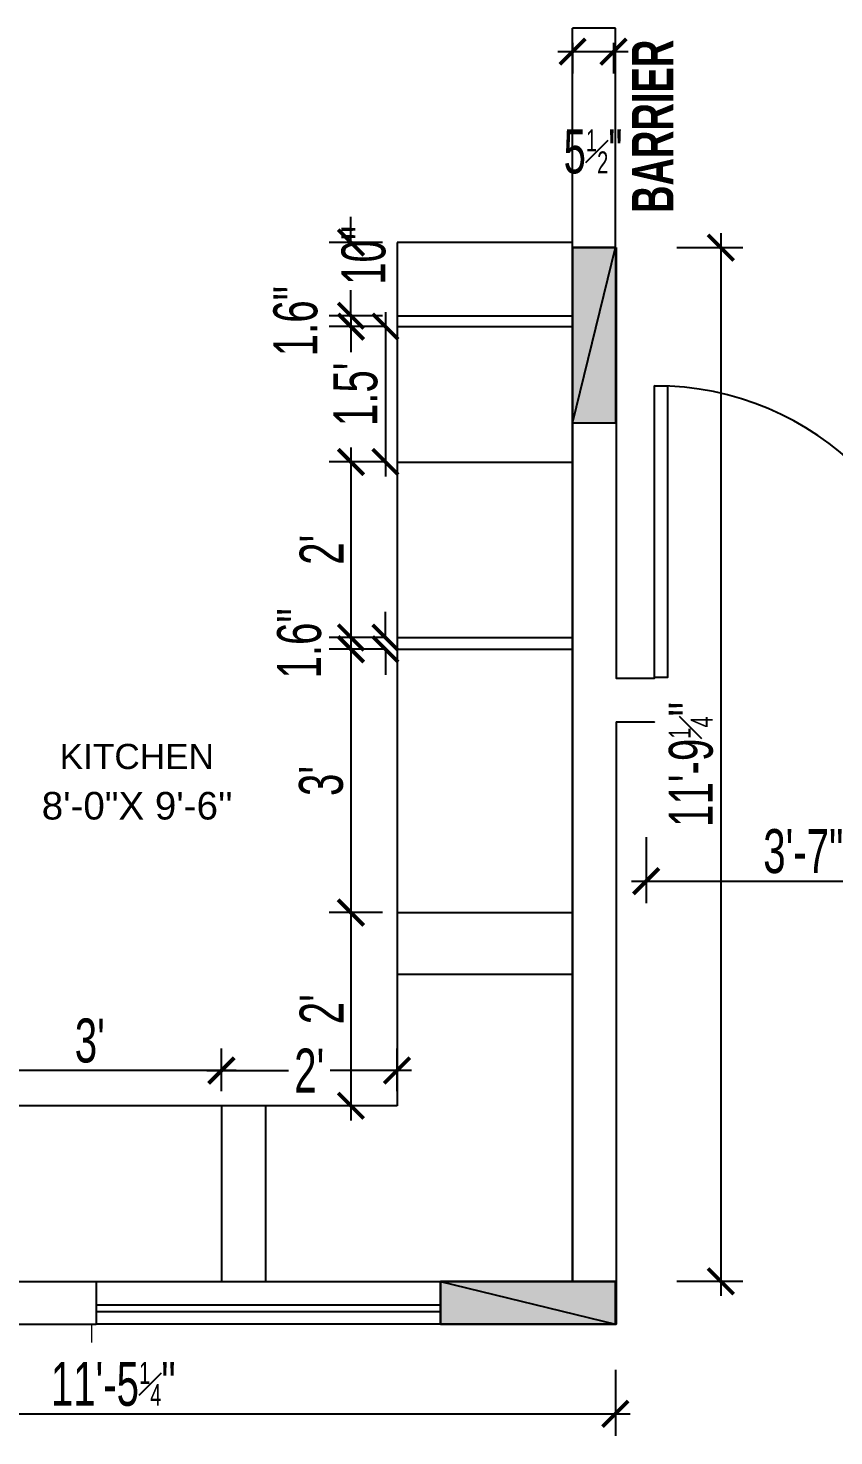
# Model space of a CAD drawing. Header units: feet. Extents: x 2272 to 4893, y 337 to 2916.
# Drawn here: x 2948.7 to 3058.8, y 2159.7 to 2352.2 of the extents above; entities that cross this region are included whole.
import ezdxf

# ---------------------------------------------------------------- set-up
doc = ezdxf.new("R2010")
doc.units = ezdxf.units.FT
doc.layers.add('BNE_COPPER PIPE', color=3, linetype='Continuous')
doc.styles.add('Arial$001', font='arial.ttf', dxfattribs={"height": 2.98458})
doc.styles.add('For DIM', font='ARIALN.TTF', dxfattribs={"width": 0.8})
doc.dimstyles.new('wor dim1', dxfattribs={"dimtxt": 6, "dimasz": 3.5, "dimexe": 3, "dimexo": 2, "dimgap": 1, "dimtad": 1, "dimzin": 3, "dimdsep": 46, "dimlunit": 4, "dimtxsty": 'For DIM', "dimblk1": 'ARCHTICK', "dimblk2": 'ARCHTICK', "dimsah": 1, "dimcen": 0.0625, "dimdle": 2, "dimclrd": 8, "dimclre": 8, "dimclrt": 4, "dimadec": 0, "dimazin": 0, "dimtfac": 0.5, "dimtofl": 0, "dimtmove": 2, "dimatfit": 3, "dimldrblk": 'ARCHTICK', "dimfxl": 6, "dimfxlon": 1, "dimfrac": 1, "dimtolj": 1, "dimtzin": 1, "dimlwe": -1, "dimarcsym": 0})

# ---------------------------------------------------------------- blocks, each defined once
blk = doc.blocks.new('_ARCHTICK')
at = {"color": 0, "linetype": 'ByBlock', "ltscale": 0.5, "const_width": 0.15}
blk.add_lwpolyline([(-0.5, -0.5), (0.5, 0.5)], dxfattribs=at)
blk = doc.blocks.new('*D76')
at = {"layer": 'BNE_COPPER PIPE', "color": 8, "ltscale": 2, "transparency": 16777216}
for p, q in [((3023.1, 2350.15), (3023.1, 2345.95)), ((3028.69, 2350.15), (3028.69, 2345.95))]:
    blk.add_line(p, q, dxfattribs=at)
at = {"layer": 'BNE_COPPER PIPE', "color": 8, "lineweight": -2, "ltscale": 2, "transparency": 16777216}
blk.add_line((3021.1, 2348.95), (3030.69, 2348.95), dxfattribs=at)
at = {"layer": 'Defpoints', "color": 0, "ltscale": 2, "transparency": 16777216}
for p in [(3023.1, 2352.15), (3028.69, 2352.15), (3028.69, 2348.95)]:
    blk.add_point(p, dxfattribs=at)
at = {"layer": 'BNE_COPPER PIPE', "color": 8, "lineweight": -2, "ltscale": 2, "transparency": 16777216, "xscale": 3.5, "yscale": 3.5, "zscale": 3.5, "rotation": 180}
blk.add_blockref('_ARCHTICK', (3023.1, 2348.95), dxfattribs=at)
at = {"layer": 'BNE_COPPER PIPE', "color": 8, "lineweight": -2, "ltscale": 2, "transparency": 16777216, "xscale": 3.5, "yscale": 3.5, "zscale": 3.5}
blk.add_blockref('_ARCHTICK', (3028.69, 2348.95), dxfattribs=at)
at = {"layer": 'BNE_COPPER PIPE', "color": 0, "ltscale": 2, "transparency": 16777216, "insert": (3025.9, 2335.26), "char_height": 6, "attachment_point": 5, "style": 'For DIM'}
blk.add_mtext('\\A1;5{\\H0.5x;\\S1#2;}"', dxfattribs=at)
blk = doc.blocks.new('ARCHTICK')
at = {"color": 0, "const_width": 0.15}
blk.add_lwpolyline([(-0.5, -0.5), (0.5, 0.5)], dxfattribs=at)
blk = doc.blocks.new('*D77')
at = {"layer": 'BNE_COPPER PIPE', "color": 8, "lineweight": -2, "ltscale": 2, "transparency": 16777216}
blk.add_line((3043.36, 2324.15), (3043.36, 2178.85), dxfattribs=at)
at = {"layer": 'BNE_COPPER PIPE', "color": 8, "ltscale": 2, "transparency": 16777216}
for p, q in [((3037.36, 2322.15), (3046.36, 2322.15)), ((3037.36, 2180.85), (3046.36, 2180.85))]:
    blk.add_line(p, q, dxfattribs=at)
at = {"layer": 'Defpoints', "color": 0, "ltscale": 2, "transparency": 16777216}
for p in [(3023.1, 2322.15), (3023.1, 2180.85), (3043.36, 2180.85)]:
    blk.add_point(p, dxfattribs=at)
at = {"layer": 'BNE_COPPER PIPE', "color": 8, "lineweight": -2, "ltscale": 2, "transparency": 16777216, "xscale": 3.5, "yscale": 3.5, "zscale": 3.5}
for p, rotation in [((3043.36, 2322.15), 90), ((3043.36, 2180.85), 270)]:
    blk.add_blockref('_ARCHTICK', p, dxfattribs=dict(at, rotation=rotation))
at = {"layer": 'BNE_COPPER PIPE', "color": 0, "ltscale": 2, "transparency": 16777216, "insert": (3039.3, 2251.5), "char_height": 6, "attachment_point": 5, "rotation": 90, "style": 'For DIM'}
blk.add_mtext('\\A1;11\'-9{\\H0.5x;\\S1#4;}"', dxfattribs=at)
blk = doc.blocks.new('*D78')
at = {"layer": 'BNE_COPPER PIPE', "color": 8, "ltscale": 2, "transparency": 16777216}
for p, q in [((2891.66, 2168.73), (2891.66, 2159.73)), ((3028.95, 2168.73), (3028.95, 2159.73))]:
    blk.add_line(p, q, dxfattribs=at)
at = {"layer": 'BNE_COPPER PIPE', "color": 8, "lineweight": -2, "ltscale": 2, "transparency": 16777216}
blk.add_line((2889.66, 2162.73), (3030.95, 2162.73), dxfattribs=at)
at = {"layer": 'Defpoints', "color": 0, "ltscale": 2, "transparency": 16777216}
for p in [(2891.66, 2180.85), (3028.95, 2180.85), (3028.95, 2162.73)]:
    blk.add_point(p, dxfattribs=at)
at = {"layer": 'BNE_COPPER PIPE', "color": 8, "lineweight": -2, "ltscale": 2, "transparency": 16777216, "xscale": 3.5, "yscale": 3.5, "zscale": 3.5, "rotation": 180}
blk.add_blockref('_ARCHTICK', (2891.66, 2162.73), dxfattribs=at)
at = {"layer": 'BNE_COPPER PIPE', "color": 8, "lineweight": -2, "ltscale": 2, "transparency": 16777216, "xscale": 3.5, "yscale": 3.5, "zscale": 3.5}
blk.add_blockref('_ARCHTICK', (3028.95, 2162.73), dxfattribs=at)
at = {"layer": 'BNE_COPPER PIPE', "color": 0, "ltscale": 2, "transparency": 16777216, "insert": (2960.3, 2166.79), "char_height": 6, "attachment_point": 5, "style": 'For DIM'}
blk.add_mtext('\\A1;11\'-5{\\H0.5x;\\S1#4;}"', dxfattribs=at)
blk = doc.blocks.new('*D87')
at = {"layer": 'BNE_COPPER PIPE', "color": 8, "ltscale": 2, "transparency": 16777216}
for p, q in [((3033.16, 2241.55), (3033.16, 2232.55)), ((3076.11, 2241.55), (3076.11, 2232.55))]:
    blk.add_line(p, q, dxfattribs=at)
at = {"layer": 'BNE_COPPER PIPE', "color": 8, "lineweight": -2, "ltscale": 2, "transparency": 16777216}
blk.add_line((3031.16, 2235.55), (3078.11, 2235.55), dxfattribs=at)
at = {"layer": 'Defpoints', "color": 0, "ltscale": 2, "transparency": 16777216}
for p in [(3033.16, 2258.4), (3076.11, 2257.35), (3076.11, 2235.55)]:
    blk.add_point(p, dxfattribs=at)
at = {"layer": 'BNE_COPPER PIPE', "color": 8, "lineweight": -2, "ltscale": 2, "transparency": 16777216, "xscale": 3.5, "yscale": 3.5, "zscale": 3.5, "rotation": 180}
blk.add_blockref('_ARCHTICK', (3033.16, 2235.55), dxfattribs=at)
at = {"layer": 'BNE_COPPER PIPE', "color": 8, "lineweight": -2, "ltscale": 2, "transparency": 16777216, "xscale": 3.5, "yscale": 3.5, "zscale": 3.5}
blk.add_blockref('_ARCHTICK', (3076.11, 2235.55), dxfattribs=at)
at = {"layer": 'BNE_COPPER PIPE', "color": 0, "ltscale": 2, "transparency": 16777216, "insert": (3054.64, 2239.62), "char_height": 6, "attachment_point": 5, "style": 'For DIM'}
blk.add_mtext('\\A1;3\'-7"', dxfattribs=at)
blk = doc.blocks.new('*D88')
at = {"layer": 'BNE_COPPER PIPE', "color": 8, "lineweight": -2, "ltscale": 2, "transparency": 16777216}
for p, q in [((2992.8, 2322.85), (2992.8, 2326.35)), ((2992.8, 2312.85), (2992.8, 2309.35))]:
    blk.add_line(p, q, dxfattribs=at)
at = {"layer": 'BNE_COPPER PIPE', "color": 8, "ltscale": 2, "transparency": 16777216}
for p, q in [((2997.1, 2322.85), (2989.8, 2322.85)), ((2997.1, 2312.85), (2989.8, 2312.85))]:
    blk.add_line(p, q, dxfattribs=at)
at = {"layer": 'Defpoints', "color": 0, "ltscale": 2, "transparency": 16777216}
for p in [(2999.1, 2322.85), (2992.8, 2312.85), (2999.1, 2312.85)]:
    blk.add_point(p, dxfattribs=at)
at = {"layer": 'BNE_COPPER PIPE', "color": 8, "lineweight": -2, "ltscale": 2, "transparency": 16777216, "xscale": 3.5, "yscale": 3.5, "zscale": 3.5}
for p, rotation in [((2992.8, 2322.85), 270), ((2992.8, 2312.85), 90)]:
    blk.add_blockref('_ARCHTICK', p, dxfattribs=dict(at, rotation=rotation))
at = {"layer": 'BNE_COPPER PIPE', "color": 0, "ltscale": 2, "transparency": 16777216, "insert": (2994.55, 2321.1), "char_height": 6, "attachment_point": 5, "rotation": 90, "style": 'For DIM'}
blk.add_mtext('\\A1;10"', dxfattribs=at)
blk = doc.blocks.new('*D89')
at = {"layer": 'BNE_COPPER PIPE', "color": 8, "lineweight": -2, "ltscale": 2, "transparency": 16777216}
for p, q in [((2992.8, 2312.85), (2992.8, 2316.35)), ((2992.8, 2311.35), (2992.8, 2307.85))]:
    blk.add_line(p, q, dxfattribs=at)
at = {"layer": 'BNE_COPPER PIPE', "color": 8, "ltscale": 2, "transparency": 16777216}
for p, q in [((2997.1, 2312.85), (2989.8, 2312.85)), ((2997.1, 2311.35), (2989.8, 2311.35))]:
    blk.add_line(p, q, dxfattribs=at)
at = {"layer": 'Defpoints', "color": 0, "ltscale": 2, "transparency": 16777216}
for p in [(2992.8, 2311.35), (2999.1, 2312.85), (2999.1, 2311.35)]:
    blk.add_point(p, dxfattribs=at)
at = {"layer": 'BNE_COPPER PIPE', "color": 8, "lineweight": -2, "ltscale": 2, "transparency": 16777216, "xscale": 3.5, "yscale": 3.5, "zscale": 3.5}
for p, rotation in [((2992.8, 2312.85), 270), ((2992.8, 2311.35), 90)]:
    blk.add_blockref('_ARCHTICK', p, dxfattribs=dict(at, rotation=rotation))
at = {"layer": 'BNE_COPPER PIPE', "color": 0, "ltscale": 2, "transparency": 16777216, "insert": (2985.24, 2312.1), "char_height": 6, "attachment_point": 5, "rotation": 90, "style": 'For DIM'}
blk.add_mtext('\\A1;1.6"', dxfattribs=at)
blk = doc.blocks.new('*D90')
at = {"layer": 'BNE_COPPER PIPE', "color": 8, "lineweight": -2, "ltscale": 2, "transparency": 16777216}
blk.add_line((2997.51, 2313.35), (2997.51, 2290.85), dxfattribs=at)
at = {"layer": 'BNE_COPPER PIPE', "color": 8, "ltscale": 2, "transparency": 16777216}
for p, q in [((2997.51, 2311.35), (2994.51, 2311.35)), ((2997.51, 2292.85), (2994.51, 2292.85))]:
    blk.add_line(p, q, dxfattribs=at)
at = {"layer": 'Defpoints', "color": 0, "ltscale": 2, "transparency": 16777216}
for p in [(2999.1, 2311.35), (2997.51, 2292.85), (2999.1, 2292.85)]:
    blk.add_point(p, dxfattribs=at)
at = {"layer": 'BNE_COPPER PIPE', "color": 8, "lineweight": -2, "ltscale": 2, "transparency": 16777216, "xscale": 3.5, "yscale": 3.5, "zscale": 3.5}
for p, rotation in [((2997.51, 2311.35), 90), ((2997.51, 2292.85), 270)]:
    blk.add_blockref('_ARCHTICK', p, dxfattribs=dict(at, rotation=rotation))
at = {"layer": 'BNE_COPPER PIPE', "color": 0, "ltscale": 2, "transparency": 16777216, "insert": (2993.44, 2302.1), "char_height": 6, "attachment_point": 5, "rotation": 90, "style": 'For DIM'}
blk.add_mtext("\\A1;1.5'", dxfattribs=at)
blk = doc.blocks.new('*D91')
at = {"layer": 'BNE_COPPER PIPE', "color": 8, "lineweight": -2, "ltscale": 2, "transparency": 16777216}
blk.add_line((2992.8, 2294.85), (2992.8, 2266.85), dxfattribs=at)
at = {"layer": 'BNE_COPPER PIPE', "color": 8, "ltscale": 2, "transparency": 16777216}
for p, q in [((2997.1, 2292.85), (2989.8, 2292.85)), ((2997.1, 2268.85), (2989.8, 2268.85))]:
    blk.add_line(p, q, dxfattribs=at)
at = {"layer": 'Defpoints', "color": 0, "ltscale": 2, "transparency": 16777216}
for p in [(2999.1, 2292.85), (2992.8, 2268.85), (2999.1, 2268.85)]:
    blk.add_point(p, dxfattribs=at)
at = {"layer": 'BNE_COPPER PIPE', "color": 8, "lineweight": -2, "ltscale": 2, "transparency": 16777216, "xscale": 3.5, "yscale": 3.5, "zscale": 3.5}
for p, rotation in [((2992.8, 2292.85), 90), ((2992.8, 2268.85), 270)]:
    blk.add_blockref('_ARCHTICK', p, dxfattribs=dict(at, rotation=rotation))
at = {"layer": 'BNE_COPPER PIPE', "color": 0, "ltscale": 2, "transparency": 16777216, "insert": (2988.79, 2280.85), "char_height": 6, "attachment_point": 5, "rotation": 90, "style": 'For DIM'}
blk.add_mtext("\\A1;2'", dxfattribs=at)
blk = doc.blocks.new('*D92')
at = {"layer": 'BNE_COPPER PIPE', "color": 8, "lineweight": -2, "ltscale": 2, "transparency": 16777216}
for p, q in [((2997.51, 2268.85), (2997.51, 2272.35)), ((2997.51, 2267.25), (2997.51, 2263.75))]:
    blk.add_line(p, q, dxfattribs=at)
at = {"layer": 'BNE_COPPER PIPE', "color": 8, "ltscale": 2, "transparency": 16777216}
for p, q in [((2997.51, 2268.85), (2994.51, 2268.85)), ((2997.51, 2267.25), (2994.51, 2267.25))]:
    blk.add_line(p, q, dxfattribs=at)
at = {"layer": 'Defpoints', "color": 0, "ltscale": 2, "transparency": 16777216}
for p in [(2999.1, 2268.85), (2997.51, 2267.25), (2999.1, 2267.25)]:
    blk.add_point(p, dxfattribs=at)
at = {"layer": 'BNE_COPPER PIPE', "color": 8, "lineweight": -2, "ltscale": 2, "transparency": 16777216, "xscale": 3.5, "yscale": 3.5, "zscale": 3.5}
for p, rotation in [((2997.51, 2268.85), 270), ((2997.51, 2267.25), 90)]:
    blk.add_blockref('_ARCHTICK', p, dxfattribs=dict(at, rotation=rotation))
at = {"layer": 'BNE_COPPER PIPE', "color": 0, "ltscale": 2, "transparency": 16777216, "insert": (2985.75, 2268.05), "char_height": 6, "width": 4.7197, "attachment_point": 5, "rotation": 90, "style": 'For DIM'}
blk.add_mtext('\\A1;1.6"', dxfattribs=at)
blk = doc.blocks.new('*D93')
at = {"layer": 'BNE_COPPER PIPE', "color": 8, "lineweight": -2, "ltscale": 2, "transparency": 16777216}
blk.add_line((2992.8, 2269.25), (2992.8, 2229.25), dxfattribs=at)
at = {"layer": 'BNE_COPPER PIPE', "color": 8, "ltscale": 2, "transparency": 16777216}
for p, q in [((2997.1, 2267.25), (2989.8, 2267.25)), ((2997.1, 2231.25), (2989.8, 2231.25))]:
    blk.add_line(p, q, dxfattribs=at)
at = {"layer": 'Defpoints', "color": 0, "ltscale": 2, "transparency": 16777216}
for p in [(2999.1, 2267.25), (2992.8, 2231.25), (2999.1, 2231.25)]:
    blk.add_point(p, dxfattribs=at)
at = {"layer": 'BNE_COPPER PIPE', "color": 8, "lineweight": -2, "ltscale": 2, "transparency": 16777216, "xscale": 3.5, "yscale": 3.5, "zscale": 3.5}
for p, rotation in [((2992.8, 2267.25), 90), ((2992.8, 2231.25), 270)]:
    blk.add_blockref('_ARCHTICK', p, dxfattribs=dict(at, rotation=rotation))
at = {"layer": 'BNE_COPPER PIPE', "color": 0, "ltscale": 2, "transparency": 16777216, "insert": (2988.74, 2249.25), "char_height": 6, "attachment_point": 5, "rotation": 90, "style": 'For DIM'}
blk.add_mtext("\\A1;3'", dxfattribs=at)
blk = doc.blocks.new('*D94')
at = {"layer": 'BNE_COPPER PIPE', "color": 8, "lineweight": -2, "ltscale": 2, "transparency": 16777216}
blk.add_line((2992.8, 2233.25), (2992.8, 2202.85), dxfattribs=at)
at = {"layer": 'BNE_COPPER PIPE', "color": 8, "ltscale": 2, "transparency": 16777216}
for p, q in [((2997.1, 2231.25), (2989.8, 2231.25)), ((2997.1, 2204.85), (2989.8, 2204.85))]:
    blk.add_line(p, q, dxfattribs=at)
at = {"layer": 'Defpoints', "color": 0, "ltscale": 2, "transparency": 16777216}
for p in [(2999.1, 2231.25), (2992.8, 2204.85), (2999.1, 2204.85)]:
    blk.add_point(p, dxfattribs=at)
at = {"layer": 'BNE_COPPER PIPE', "color": 8, "lineweight": -2, "ltscale": 2, "transparency": 16777216, "xscale": 3.5, "yscale": 3.5, "zscale": 3.5}
for p, rotation in [((2992.8, 2231.25), 90), ((2992.8, 2204.85), 270)]:
    blk.add_blockref('_ARCHTICK', p, dxfattribs=dict(at, rotation=rotation))
at = {"layer": 'BNE_COPPER PIPE', "color": 0, "ltscale": 2, "transparency": 16777216, "insert": (2988.79, 2218.05), "char_height": 6, "attachment_point": 5, "rotation": 90, "style": 'For DIM'}
blk.add_mtext("\\A1;2'", dxfattribs=at)
blk = doc.blocks.new('*D95')
at = {"layer": 'BNE_COPPER PIPE', "color": 8, "ltscale": 2, "transparency": 16777216}
for p, q in [((2975.1, 2206.85), (2975.1, 2212.66)), ((2999.1, 2206.85), (2999.1, 2212.66))]:
    blk.add_line(p, q, dxfattribs=at)
at = {"layer": 'BNE_COPPER PIPE', "color": 8, "lineweight": -2, "ltscale": 2, "transparency": 16777216}
for p, q in [((2973.1, 2209.66), (2984.25, 2209.66)), ((3001.1, 2209.66), (2989.94, 2209.66))]:
    blk.add_line(p, q, dxfattribs=at)
at = {"layer": 'Defpoints', "color": 0, "ltscale": 2, "transparency": 16777216}
for p in [(2975.1, 2209.66), (2975.1, 2204.85), (2999.1, 2204.85)]:
    blk.add_point(p, dxfattribs=at)
at = {"layer": 'BNE_COPPER PIPE', "color": 8, "lineweight": -2, "ltscale": 2, "transparency": 16777216, "xscale": 3.5, "yscale": 3.5, "zscale": 3.5, "rotation": 180}
blk.add_blockref('_ARCHTICK', (2975.1, 2209.66), dxfattribs=at)
at = {"layer": 'BNE_COPPER PIPE', "color": 8, "lineweight": -2, "ltscale": 2, "transparency": 16777216, "xscale": 3.5, "yscale": 3.5, "zscale": 3.5}
blk.add_blockref('_ARCHTICK', (2999.1, 2209.66), dxfattribs=at)
at = {"layer": 'BNE_COPPER PIPE', "color": 0, "ltscale": 2, "transparency": 16777216, "insert": (2987.1, 2209.66), "char_height": 6, "attachment_point": 5, "style": 'For DIM'}
blk.add_mtext("\\A1;2'", dxfattribs=at)
blk = doc.blocks.new('*D96')
at = {"layer": 'BNE_COPPER PIPE', "color": 8, "ltscale": 2, "transparency": 16777216}
for p, q in [((2939.1, 2206.85), (2939.1, 2212.66)), ((2975.1, 2206.85), (2975.1, 2212.66))]:
    blk.add_line(p, q, dxfattribs=at)
at = {"layer": 'BNE_COPPER PIPE', "color": 8, "lineweight": -2, "ltscale": 2, "transparency": 16777216}
blk.add_line((2977.1, 2209.66), (2937.1, 2209.66), dxfattribs=at)
at = {"layer": 'Defpoints', "color": 0, "ltscale": 2, "transparency": 16777216}
for p in [(2939.1, 2209.66), (2939.1, 2204.85), (2975.1, 2204.85)]:
    blk.add_point(p, dxfattribs=at)
at = {"layer": 'BNE_COPPER PIPE', "color": 8, "lineweight": -2, "ltscale": 2, "transparency": 16777216, "xscale": 3.5, "yscale": 3.5, "zscale": 3.5, "rotation": 180}
blk.add_blockref('_ARCHTICK', (2939.1, 2209.66), dxfattribs=at)
at = {"layer": 'BNE_COPPER PIPE', "color": 8, "lineweight": -2, "ltscale": 2, "transparency": 16777216, "xscale": 3.5, "yscale": 3.5, "zscale": 3.5}
blk.add_blockref('_ARCHTICK', (2975.1, 2209.66), dxfattribs=at)
at = {"layer": 'BNE_COPPER PIPE', "color": 0, "ltscale": 2, "transparency": 16777216, "insert": (2957.1, 2213.73), "char_height": 6, "attachment_point": 5, "style": 'For DIM'}
blk.add_mtext("\\A1;3'", dxfattribs=at)

msp = doc.modelspace()

# ---------------------------------------------------------------- hatches: boundary and pattern name
at = {"true_color": 0x4d4d4d, "transparency": 33554687}
h = msp.add_hatch(color=251, dxfattribs=at)
h.paths.add_polyline_path([(3023.098, 2322.155), (3023.098, 2298.179), (3028.945, 2322.155)])
h.paths.add_polyline_path([(3023.098, 2298.179), (3028.945, 2322.155), (3028.945, 2298.179)])
h = msp.add_hatch(color=251, dxfattribs=at)
h.paths.add_polyline_path([(3028.945, 2180.849), (3005.035, 2180.849), (3028.945, 2175.002)])
h.paths.add_polyline_path([(3005.035, 2180.849), (3028.945, 2175.002), (3005.035, 2175.002)])

# ---------------------------------------------------------------- linework, layer by layer
for p, q in [((3023.098, 2322.849), (2999.098, 2322.849)), ((2999.098, 2322.849), (2999.098, 2204.849)), ((2999.098, 2322.849), (2999.098, 2312.849)), ((3023.098, 2180.849), (3023.098, 2322.849)), ((2999.098, 2312.849), (3023.098, 2312.849)), ((2999.098, 2311.349), (3023.098, 2311.349)), ((2999.098, 2292.849), (3023.098, 2292.849)), ((2999.098, 2268.849), (3023.098, 2268.849)), ((2999.098, 2267.249), (3023.098, 2267.249)), ((2999.098, 2231.249), (3023.098, 2231.249)), ((2999.098, 2222.849), (3023.098, 2222.849)), ((2999.098, 2204.849), (2926.935, 2204.849)), ((2999.098, 2204.849), (2975.098, 2204.849)), ((2975.098, 2204.849), (2975.098, 2180.849)), ((2981.098, 2204.849), (2981.098, 2180.849)), ((3023.098, 2180.849), (3023.098, 2204.849))]:
    msp.add_line(p, q)
at = {"color": 253, "linetype": 'Continuous', "lineweight": -2, "true_color": 0x999999, "transparency": 33554687}
for points in [[(3023.098, 2322.155), (3023.098, 2180.849), (3023.098, 2180.849)], [(3023.098, 2322.155), (3029.043, 2322.155), (3029.043, 2322.155)], [(3029.043, 2322.155), (3029.043, 2263.294), (3029.043, 2263.294)], [(3029.043, 2263.294), (3034.302, 2263.294), (3034.302, 2263.294)], [(3029.043, 2257.349), (3029.043, 2175.002), (3029.043, 2175.002)], [(3029.043, 2257.349), (3034.302, 2257.349), (3034.302, 2257.349)], [(2891.56, 2180.849), (2957.966, 2180.849), (2957.966, 2180.849)], [(2957.966, 2180.849), (3005.035, 2180.849), (3005.035, 2180.849)], [(2957.966, 2180.849), (2957.966, 2175.002), (2957.966, 2175.002)], [(3005.035, 2180.849), (3023.098, 2180.849), (3023.098, 2180.849)], [(3005.035, 2180.849), (3005.035, 2175.002), (3005.035, 2175.002)], [(3005.035, 2177.583), (2957.966, 2177.583), (2957.966, 2177.583)], [(3005.035, 2176.668), (2957.966, 2176.668), (2957.966, 2176.668)], [(2889.208, 2175.002), (2957.966, 2175.002), (2957.966, 2175.002)], [(3005.035, 2175.002), (2957.966, 2175.002), (2957.966, 2175.002)], [(3005.035, 2175.002), (3029.043, 2175.002), (3029.043, 2175.002)]]:
    msp.add_lwpolyline(points, dxfattribs=at)
at = {"color": 251, "linetype": 'Continuous', "lineweight": -2, "true_color": 0x4d4d4d, "transparency": 33554687}
for points in [[(3023.098, 2322.155), (3023.098, 2298.179), (3028.945, 2322.155)], [(3023.098, 2298.179), (3028.945, 2322.155), (3028.945, 2298.179)], [(3028.945, 2180.849), (3005.035, 2180.849), (3028.945, 2175.002)], [(3005.035, 2180.849), (3028.945, 2175.002), (3005.035, 2175.002)]]:
    msp.add_lwpolyline(points, close=True, dxfattribs=at)
at = {"color": 253, "linetype": 'Continuous', "lineweight": -2, "true_color": 0x999999, "transparency": 33554687}
for points in [[(3023.098, 2322.155), (3028.945, 2322.155), (3028.945, 2298.179), (3023.098, 2298.179)], [(3034.302, 2263.392), (3034.302, 2303.275), (3036.066, 2303.275), (3036.066, 2263.392)], [(3028.945, 2180.849), (3028.945, 2175.002), (3005.035, 2175.002), (3005.035, 2180.849)]]:
    msp.add_lwpolyline(points, close=True, dxfattribs=at)
at = {"color": 7, "linetype": 'Continuous', "lineweight": 5, "true_color": 0x000007, "transparency": 33554687}
for points in [[(2958.783, 2175.002), (2955.941, 2175.002), (2955.941, 2175.002)], [(2957.378, 2172.487), (2957.378, 2175.002), (2957.378, 2175.002)]]:
    msp.add_lwpolyline(points, dxfattribs=at)
at = {"color": 253, "linetype": 'Continuous', "lineweight": -2, "true_color": 0x999999, "transparency": 33554687}
msp.add_open_spline([(3074.185, 2263.424), (3074.185, 2285.44), (3056.35, 2303.275), (3034.335, 2303.275)], degree=3, dxfattribs=at)
at = {"layer": 'BNE_COPPER PIPE', "color": 7, "ltscale": 2, "true_color": 0xffffff}
for p, q in [((3028.945, 2352.155), (3023.098, 2352.155)), ((3023.098, 2322.155), (3023.098, 2352.155)), ((3028.945, 2322.155), (3028.945, 2352.155))]:
    msp.add_line(p, q, dxfattribs=at)

# ---------------------------------------------------------------- texts
at = {"color": 7, "true_color": 0x000007, "transparency": 33554687, "style": 'Arial$001'}
for s, height, p in [('KITCHEN', 3.4419, (2952.976, 2250.877)), ('8\'-0"X 9\'-6\'\'', 3.77264, (2950.527, 2243.977))]:
    msp.add_text(s, height=height, dxfattribs=at).set_placement(p)
at = {"layer": 'BNE_COPPER PIPE', "color": 1, "ltscale": 2, "insert": (3031.214, 2326.886), "char_height": 5.68006, "attachment_point": 1, "rotation": 90, "style": 'For DIM'}
msp.add_mtext_dynamic_manual_height_columns('{\\fArial Narrow|b1|i0|c0|p34;\\C30;\\c2005496;BARRIER}', width=13.22703, gutter_width=28.4, heights=[0], dxfattribs=at)

# ---------------------------------------------------------------- dimensions: what is measured, and where the dimension line sits
at = {"layer": 'BNE_COPPER PIPE', "color": 114, "ltscale": 2, "true_color": 0x139b48}
dim = msp.add_linear_dim(base=(3028.6927, 2348.947), p1=(3023.0983, 2352.1546), p2=(3028.6927, 2352.1546), dimstyle='wor dim1', override={"dimclrt": 0, "dimldrblk": 'ARCHTICK'}, dxfattribs=at)
dim.commit()
dim.dimension.update_dxf_attribs({"geometry": '*D76', "text_midpoint": (3025.8955, 2335.2567)})
for base, p1, p2, text, picture, middle in [((2992.803, 2312.849), (2999.098, 2322.849), (2999.098, 2312.849), '10"', '*D88', (2994.553, 2321.099)), ((2997.506, 2267.249), (2999.098, 2268.849), (2999.098, 2267.249), '1.6"', '*D92', (2985.746, 2268.049))]:
    dim = msp.add_linear_dim(base=base, p1=p1, p2=p2, angle=90, text=text, dimstyle='wor dim1', override={"dimclrt": 0, "dimldrblk": 'ARCHTICK'}, dxfattribs=at)
    dim.commit()
    dim.dimension.update_dxf_attribs({"geometry": picture, "text_midpoint": middle, "dimtype": 160})
at = {"layer": 'BNE_COPPER PIPE', "color": 1, "ltscale": 2}
dim = msp.add_linear_dim(base=(3043.364, 2180.849), p1=(3023.098, 2322.155), p2=(3023.098, 2180.849), angle=90, dimstyle='wor dim1', override={"dimclrt": 0, "dimldrblk": 'ARCHTICK'}, dxfattribs=at)
dim.commit()
dim.dimension.update_dxf_attribs({"geometry": '*D77', "text_midpoint": (3039.301, 2251.502)})
at = {"layer": 'BNE_COPPER PIPE', "color": 114, "ltscale": 2, "true_color": 0x139b48}
for base, p1, p2, text, picture, middle in [((2992.803, 2311.349), (2999.098, 2312.849), (2999.098, 2311.349), '1.6"', '*D89', (2985.239, 2312.099)), ((2997.506, 2292.849), (2999.098, 2311.349), (2999.098, 2292.849), "1.5'", '*D90', (2993.442, 2302.099)), ((2992.803, 2268.849), (2999.098, 2292.849), (2999.098, 2268.849), "2'", '*D91', (2988.79, 2280.849)), ((2992.803, 2231.249), (2999.098, 2267.249), (2999.098, 2231.249), "3'", '*D93', (2988.739, 2249.249)), ((2992.803, 2204.849), (2999.098, 2231.249), (2999.098, 2204.849), "2'", '*D94', (2988.79, 2218.049))]:
    dim = msp.add_linear_dim(base=base, p1=p1, p2=p2, angle=90, text=text, dimstyle='wor dim1', override={"dimclrt": 0, "dimldrblk": 'ARCHTICK'}, dxfattribs=at)
    dim.commit()
    dim.dimension.update_dxf_attribs({"geometry": picture, "text_midpoint": middle})
at = {"layer": 'BNE_COPPER PIPE', "color": 1, "ltscale": 2}
for base, p1, p2, picture, middle in [((3076.112, 2235.555), (3033.165, 2258.403), (3076.112, 2257.349), '*D87', (3054.638, 2239.618)), ((3028.945, 2162.728), (2891.658, 2180.849), (3028.945, 2180.849), '*D78', (2960.301, 2166.791))]:
    dim = msp.add_linear_dim(base=base, p1=p1, p2=p2, dimstyle='wor dim1', override={"dimclrt": 0, "dimldrblk": 'ARCHTICK'}, dxfattribs=at)
    dim.commit()
    dim.dimension.update_dxf_attribs({"geometry": picture, "text_midpoint": middle})
at = {"layer": 'BNE_COPPER PIPE', "color": 114, "ltscale": 2, "true_color": 0x139b48}
dim = msp.add_linear_dim(base=(2939.098, 2209.662), p1=(2975.098, 2204.849), p2=(2939.098, 2204.849), text="3'", dimstyle='wor dim1', override={"dimclrt": 0, "dimldrblk": 'ARCHTICK'}, dxfattribs=at)
dim.commit()
dim.dimension.update_dxf_attribs({"geometry": '*D96', "text_midpoint": (2957.098, 2213.725)})
dim = msp.add_linear_dim(base=(2975.098, 2209.662), p1=(2999.098, 2204.849), p2=(2975.098, 2204.849), text="2'", dimstyle='wor dim1', override={"dimclrt": 0, "dimldrblk": 'ARCHTICK'}, dxfattribs=at)
dim.commit()
dim.dimension.update_dxf_attribs({"geometry": '*D95', "text_midpoint": (2987.098, 2209.662), "dimtype": 160})

doc.saveas('drawing.dxf')
